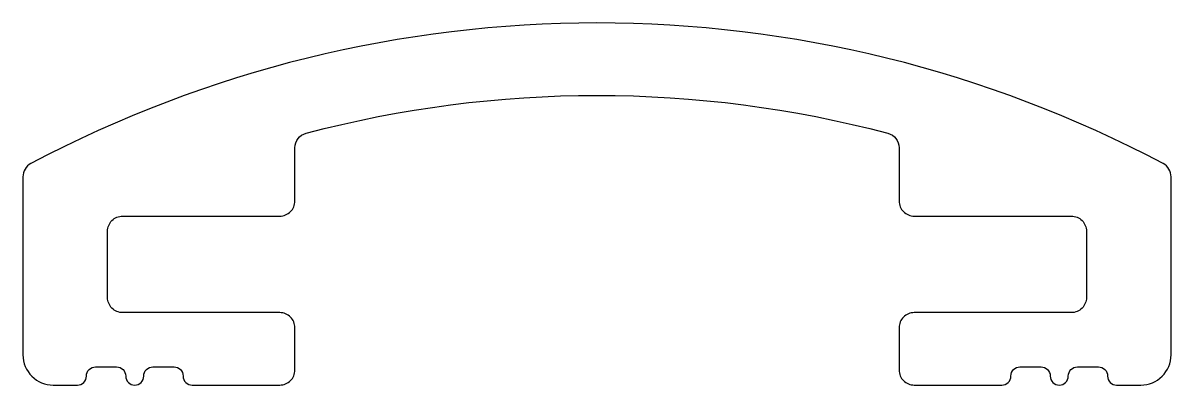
# Model space of a CAD drawing. Extents: x 855.9 to 874.9, y 445.4 to 451.4.
import ezdxf

# ---------------------------------------------------------------- set-up
doc = ezdxf.new("R2010")
doc.units = 0
doc.layers.get('0').update_dxf_attribs({"linetype": 'CONTINUOUS'})

msp = doc.modelspace()

# ---------------------------------------------------------------- linework, layer by layer
at = {"color": 7, "linetype": 'CONTINUOUS'}
msp.add_lwpolyline([(856.38, 445.353), (856.78, 445.353, 0.414214), (856.93, 445.503, -0.414214), (857.08, 445.653), (857.43, 445.653, -0.414214), (857.58, 445.503, 1), (857.88, 445.503, -0.414214), (858.03, 445.653), (858.38, 445.653, -0.414214), (858.53, 445.503, 0.414214), (858.68, 445.353), (860.13, 445.353, 0.414214), (860.38, 445.603), (860.38, 446.303, 0.414214), (860.13, 446.553), (857.53, 446.553, -0.414214), (857.28, 446.803), (857.28, 447.903, -0.414214), (857.53, 448.153), (860.13, 448.153, 0.414214), (860.38, 448.403), (860.38, 449.285, -0.340257), (860.566, 449.526, -0.130188), (870.194, 449.526, -0.340257), (870.38, 449.285), (870.38, 448.403, 0.414214), (870.63, 448.153), (873.23, 448.153, -0.414214), (873.48, 447.903), (873.48, 446.803, -0.414214), (873.23, 446.553), (870.63, 446.553, 0.414214), (870.38, 446.303), (870.38, 445.603, 0.414214), (870.63, 445.353), (872.08, 445.353, 0.414214), (872.23, 445.503, -0.414214), (872.38, 445.653), (872.73, 445.653, -0.414214), (872.88, 445.503, 1), (873.18, 445.503, -0.414214), (873.33, 445.653), (873.68, 445.653, -0.414214), (873.83, 445.503, 0.414214), (873.98, 445.353), (874.38, 445.353, 0.414214), (874.88, 445.853), (874.88, 448.803, 0.27768), (874.747, 449.024, 0.248627), (856.013, 449.024, 0.27768), (855.88, 448.803), (855.88, 445.853, 0.414214)], format="xyb", close=True, dxfattribs=at)

doc.saveas('drawing.dxf')
